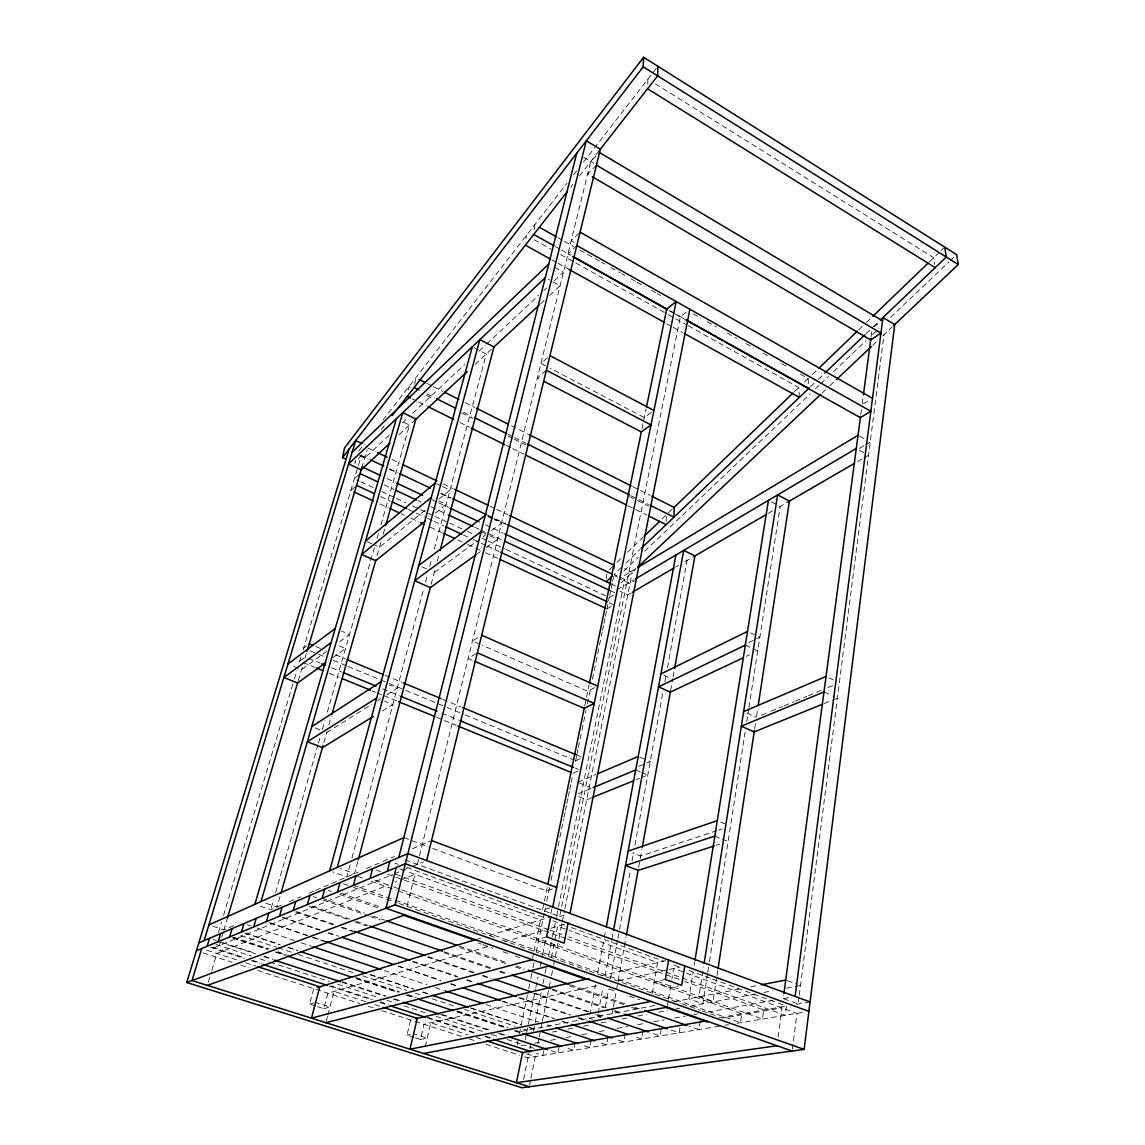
<?xml version="1.0" encoding="UTF-8"?>
<svg xmlns="http://www.w3.org/2000/svg" width="1145" height="1145" viewBox="0 0 1145 1145"><rect width="100%" height="100%" fill="white"/><g stroke="black" fill="none" stroke-linecap="round" stroke-linejoin="round"><path stroke-width="0.75" stroke-dasharray="5 3.75" d="M666.204 521.39L666.318 514.921M647.726 83.957L647.898 79.162M606.578 578.483L606.807 573.674M534.271 229.572L534.787 224.692M526.085 238.675L526.442 235.426M792.34 1049.35L796.949 1013.339L673.618 968.455L671.872 978.946M799.053 996.937L798.151 1004.022L783.28 998.569L783.738 995.034M799.282 995.177L884.012 334.641M712.505 979.061L786.443 1006.054L785.241 1015.271L568.65 936.882M778.156 1037.155L782.035 1007.901L722.423 1018.148M860.797 414.461L861.97 405.602M862.214 403.841L863.144 396.757M871.13 336.573L872.304 327.728M716.727 977.272L712.963 1001.961L698.851 996.909L703.545 966.967M716.999 975.511L717.815 970.216M754.684 728.678L755.671 722.209M756.573 716.255L757.646 709.199M700.21 1020.954L698.879 1029.57L688.746 1026.034M707.538 973.865L702.873 1003.85L688.832 998.841L693.054 972.42M707.81 972.105L709.184 963.274M709.456 961.514L745.094 732.213M746.74 721.636L748.658 709.285M748.93 707.524L780.189 506.448M679.958 1027.752L679.142 1032.833L669.009 1029.341M694.185 965.378L694.743 961.857M661.18 1029.326L660.078 1035.996L651.619 1033.105M667.478 1005.525L668.279 1000.658M668.551 999.041L671.585 980.692M414.69 384.291L415.792 377.807M643.046 1030.829L641.644 1039.045L633.185 1036.168M652.306 993.273L657.531 962.601L569.323 930.513M408.364 389.887L408.922 386.638L412.114 388.241M625.227 1033.921L623.81 1041.993L615.337 1039.145M607.995 1036.898L606.549 1044.855L598.062 1042.022M612.117 1014.055L613.076 1008.802M613.391 1007.042L617.828 982.467M618.143 980.707L626.086 936.825M638.695 867.209L641.944 849.046M670.641 690.535L672.73 678.77M673.045 677.01L674.319 669.997M605.347 1006.841L608.567 989.266M610.485 978.717L617.57 940.059M617.885 938.299L619.173 931.271M619.502 929.511L630.437 869.756M632.054 860.983L633.657 852.195M634.945 845.153L663.256 690.507M664.873 681.719L666.161 674.691M667.449 667.664L687.072 560.463L683.88 558.903M598.234 1013.024L602.785 988.407M605.061 976.084L611.559 940.904M611.888 939.143L613.176 932.116M591.292 1039.774L589.832 1047.618L581.388 1044.812M589.904 1014.656L595.486 984.829M597.79 972.549L604.016 939.215M604.345 937.469L605.662 930.441M575.119 1042.58L573.645 1050.294L565.172 1047.503M355.48 460.218L354.85 463.439L361.462 454.98M559.132 1046.816L557.958 1052.899L551.16 1050.666M543.632 1050.91L542.73 1055.418L535.96 1053.214M529.605 1085.074L530.607 1080.064M530.936 1078.39L535.302 1056.649L524.152 1053.042M537.835 1043.939L538.894 1038.687M539.238 1036.926L542.057 1022.9M542.401 1021.154L551.174 977.315M551.532 975.554L553.278 966.795M553.636 965.035L558.545 940.489M558.903 938.743L564.514 910.69M564.871 908.93L632.269 572.285L624.626 568.65M523.608 1079.449L529.462 1050.466M529.82 1048.72L530.879 1043.467M533.355 1031.201L534.772 1024.202M535.13 1022.456L541.141 992.686M542.916 983.927L544.691 975.168M545.034 973.422L546.108 968.169M548.584 955.903L552.119 938.399M552.477 936.653L556.37 917.388M556.728 915.628L558.145 908.629M558.488 906.883L624.698 579.427L620.132 577.266M551.375 957.535L557.672 926.262L567.662 929.897M404.986 859.78L559.633 916.515L680.33 316.893L687.157 311.44M525.154 1039.803L526.228 1034.55M526.586 1032.804L535.516 989.051M535.874 987.291L538.021 976.785M540.154 966.294L542.301 955.789M542.658 954.043L545.864 938.285M550.874 913.782L551.947 908.529M532.597 958.021L533.627 953.026M533.971 951.366L540.454 920.007L406.318 871.188M547.167 887.518L542.472 910.218L551.003 907.556M584.723 705.821L586.168 698.836M586.526 697.09L589.06 684.867M641.987 428.717L646.109 408.837M517.168 1044.727L517.912 1041.12M519.358 1034.121L528.36 990.425M528.718 988.679L530.507 979.934M530.879 978.188L532.668 969.443M533.04 967.697L534.114 962.458M536.275 951.967L544.19 913.51M544.562 911.763L545.278 908.257M546.723 901.272L549.6 887.289M551.031 880.29L563.641 819.119M563.998 817.373L565.086 812.12M565.444 810.374L566.517 805.135M566.875 803.375L567.963 798.137M568.321 796.39L569.408 791.152M569.766 789.392L570.84 784.153M571.198 782.407L572.285 777.154M575.52 761.425L576.608 756.187M576.966 754.44L578.039 749.188M578.397 747.442L585.968 710.73M587.399 703.746L591.006 686.27M592.452 679.271L602.17 632.069M602.528 630.322L603.615 625.084M603.973 623.338L605.047 618.085M605.404 616.339L606.492 611.101M606.85 609.355L609.369 597.117M609.727 595.371L610.815 590.119M611.172 588.373L612.246 583.134M612.604 581.388L613.691 576.135M425.239 1046.644L430.778 1022.771L467.861 1034.794M415.42 1037.857L420.487 1039.46L424.036 1024.288L597.862 985.401M413.731 1037.313L406.99 1035.166L410.597 1019.937L414.061 1019.136M407.005 906.454L414.934 874.336L395.125 882.237M417.395 864.332L590.748 161.474L599.536 152.543M326.268 1021.125L327.499 1016.416M327.914 1014.842L334.039 991.427L366.314 1001.875M317.48 1006.655L323.806 1008.673L327.871 993.216L487.412 946.743M357.798 861.555L354.606 873.649L340.409 868.568M431.164 584.279L435.458 568.006M437.29 561.093L439.122 554.18M350.098 864.89L346.878 876.97L332.794 871.946M351.944 857.991L423.707 588.759M425.539 581.86L427.386 574.962M429.69 566.331L431.522 559.433M434.284 549.07L486.267 354.063L480.056 350.828M315.891 1006.154L309.565 1004.136L313.716 988.636L317.122 987.605M279.995 896.707L277.061 907.026L264.252 902.646M323.906 742.547L326.94 731.784M328.901 724.914L331.349 716.326M377.106 555.668L381.242 541.084M383.189 534.214L384.663 529.062M271.236 908.014L273.698 899.426M275.659 892.556L317.981 744.751M318.467 743.033L319.956 737.867M322.403 729.279L324.865 720.692M327.327 712.09L374.572 547.095M377.034 538.508L378.508 533.355M380.97 524.753L409.509 425.081L402.224 421.517M218.437 932.374L221.515 922.111M223.576 915.27L293.836 680.803M294.351 679.085L296.913 670.526M299.475 661.967L301.178 656.257M303.067 649.988L357.941 466.874M358.457 465.156L361.534 454.894M208.376 982.024L211.381 971.933M211.882 970.259L216.892 953.456L388.527 884.885M219.239 945.555L220.183 942.421M221.786 937.011L223.318 931.887M223.833 930.184L227.397 918.218M298.272 680.631L302.352 666.948M304.899 658.404L306.788 652.049M361.648 468.148L367.101 449.87M358.829 451.087L364.396 443.916M383.017 419.957L567.018 183.229M573.588 174.77L576.865 170.548M583.449 162.089L657.917 66.281M381.271 429.604L385.679 423.965M570.654 187.193L572.858 184.374M579.456 175.915L599.279 150.553M596.459 165.138L587.657 174.011L590.734 175.815M578.826 233.38L571.212 240.679L575.878 243.312M609.269 569.781L614.049 565.201M617.169 562.195L621.019 558.488M627.446 552.305L642.86 537.477M662.125 518.957L673.002 508.494M794.43 391.69L799.568 386.738M804.62 381.886L808.112 378.523L798.795 373.284M812.42 374.386L817.559 369.449M858.664 329.903L865.076 323.734M866.364 322.489L871.502 317.551M929.311 261.947L939.816 251.843M941.047 250.669L944.725 247.134M621.578 567.204L614.049 574.389L618.615 576.55M625.8 563.168L640.026 549.586M810.617 386.652L817.072 380.483M818.36 379.253L823.541 374.315M866.178 333.581L872.647 327.398M873.492 326.597L879.102 321.23M623.925 570.926L638.166 557.386M644.635 551.232L810.331 393.694M815.512 388.77L819.391 385.078M820.679 383.847L828.45 376.462M833.632 371.538L865.992 340.766M872.461 334.612L878.931 328.458M890.581 317.38L948.833 262.005M950.135 260.774L954.014 257.081M576.822 245.531L567.934 253.975L571.04 255.721M620.933 582.991L635.203 569.523M822.024 393.15L828.522 387.024M829.81 385.793L835.006 380.899M872.633 345.389L877.814 340.48M883.01 335.585L892.084 327.012M389.314 435.057L364.625 458.157L359.945 455.953M402.31 422.906L407.506 418.039M412.701 413.173L464.684 364.554M478.982 351.186L485.48 345.103M486.782 343.886L538.751 295.253M543.961 290.401L546.551 287.967M554.352 280.668L563.44 272.166L551.69 265.654M399.104 434.699L414.676 420.301M475.018 364.468L491.377 349.325M540.454 303.926L544.39 300.291M549.614 295.453L560.091 285.763L548.255 279.265M358.9 474.617L354.363 478.782L359.201 481.043M350.857 490.504L355.379 486.382M547.367 357.841L540.941 363.409L548.77 367.516M546.38 370.236L537.363 377.922L540.512 379.567M425.124 510.255L379.496 547.267L374.859 545.177M438.95 499.034L450.014 490.06L442.614 486.539M435.143 513.218L446.206 504.372L438.75 500.866M303.64 648.084L306.445 645.952M299.718 661.166L305.314 656.987M651.19 412.515L644.306 417.567L550.344 368.332M326.969 651.004L301.55 669.625L290.959 665.317M339.679 641.701L349.554 634.459L341.611 631.11M434.298 572.385L477.222 540.955M482.947 536.762L485.809 534.658M491.534 530.464L501.553 523.136L494.125 519.63M332.823 657.674L345.518 648.542L337.532 645.207M477.508 553.722L480.37 551.661M486.095 547.553L497.56 539.324L487.097 534.429M873.778 326.74L879.618 322.79M326.769 732.471L362.722 709.9M364.224 708.955L371.71 704.261M377.707 700.497L380.698 698.622M386.695 694.858L397.172 688.274L389.157 684.968M477.737 637.708L472.47 641.014L480.585 644.549M863.573 403.841L869.542 400.135M382.358 710.959L392.835 704.547L384.777 701.255M476.062 653.652L468.162 658.489L473.071 660.593M636.105 568.435L619.259 578.54L629.993 583.606L634.616 580.887M616.969 589.818L633.843 579.842M859.451 448.396L864.074 445.677M865.62 444.761L870.229 442.042M613.448 595.071L609.283 597.518L506.033 549.428M630.838 593.081L627.746 594.87L620.046 591.264M675.593 567.118L678.684 565.329M684.853 561.751L693.641 556.656M768.209 513.389L772.846 510.713M779.015 507.12L787.889 501.982M857.748 461.464L862.371 458.773M863.917 457.885L868.554 455.195M606.95 608.854L611.115 606.449M594.885 687.572L587.743 691.222L482.217 645.25M748.758 642.617L759.851 637.264L756.773 635.804M746.397 656.314L749.631 654.783M575.677 760.666L581.345 758.133M573.087 773.233L578.755 770.757M233.752 925.661L223.919 929.883L208.877 924.917M281.298 905.194L270.735 909.731L259.614 905.953M289.499 901.673L300.963 896.721M309.164 893.2L314.088 891.082M315.719 890.381L358.342 872.032M366.543 868.511L381.299 862.156M382.931 861.455L394.41 856.517M412.443 848.746L430.005 841.189M577.71 782.25L595.686 774.592M638.71 766.377L645.308 763.643M646.954 762.956L650.245 761.582L647.24 760.309M761.282 715.324L769.426 711.932M771.043 711.26L782.436 706.508M784.053 705.835L793.814 701.77M795.446 701.098L806.824 696.346M808.456 695.673L821.466 690.249M827.964 687.544L836.093 684.152M578.368 793.714L591.464 788.29M213.829 947.788L392.62 874.494M394.281 873.807L400.879 871.102M402.525 870.429L410.783 867.037M412.443 866.364L423.578 861.799M591.679 797.764L586.727 799.768L577.996 796.247M636.234 779.716L639.54 778.371M641.186 777.698L647.784 775.022L641.73 772.489M824.328 703.488L830.855 700.84M832.487 700.182L837.381 698.192L832.916 696.103M716.956 830.612L640.713 856.031L632.884 852.953M718.645 830.039L722.037 828.908M552.319 888.906L546.48 890.839L428.903 846.985M716.226 845.311L719.618 844.223M477.393 939.1L480.8 938.056M489.316 935.479L550.702 916.902M559.633 916.515L565.558 914.74M504.573 941.734L549.171 928.738M550.888 928.251L566.331 923.743M309.565 1004.136L314.116 1002.848M546.637 936.81L536.375 939.73L553.722 945.927L559.647 944.31M323.806 1008.673L329.96 1006.985L315.634 1002.405M601.068 975.712L666.862 960.44M618.729 980.735L667.406 969.844M669.138 969.457L680.001 967.024M406.99 1035.166L410.311 1034.45M665.331 979.505L654.239 981.895L670.426 987.691L678.427 986.031M420.487 1039.46L427.228 1038.071L413.646 1033.735M654.682 1005.467L519.873 1031.631L516.481 1030.514M673.904 1001.746L740.3 988.865M750.791 986.833L757.775 985.473M552.005 1032.103L559.003 1030.801M567.748 1029.155L574.747 1027.838M583.506 1026.206L590.505 1024.889M600.996 1022.929L609.755 1021.283M622.007 1018.993L629.006 1017.676M637.751 1016.044L646.51 1014.398M658.761 1012.108L667.506 1010.477M676.251 1008.831L679.758 1008.172M690.263 1006.212L755.013 994.089M763.758 992.443L772.517 990.811M786.515 988.178L793.514 986.875M795.26 986.546L800.512 985.559M521.19 1045.571L524.081 1045.056L536.79 1049.206M534.6 1043.167L541.599 1041.921M550.359 1040.347L557.357 1039.087M566.117 1037.513L573.13 1036.268M581.875 1034.694L588.888 1033.434M599.393 1031.545L606.392 1030.3M616.897 1028.41L627.417 1026.521M637.922 1024.646L644.921 1023.387M653.681 1021.812L664.186 1019.923M674.691 1018.048L685.197 1016.159M693.956 1014.584L697.462 1013.955M707.968 1012.08L772.76 1000.458M783.28 998.569L788.347 997.667M719.217 1017.676L786.443 1006.054M796.576 1004.294L808.37 1002.261M719.318 1026.192L527.974 1057.865L521.161 1055.661M724.957 1025.247L728.463 1024.675M736.965 1023.258L805.522 1011.922M206.773 950.178L238.833 960.569M245.574 962.745L255.693 966.037M374.801 1004.637L379.897 1006.283M476.291 1037.527L483.033 1039.717M203.209 952.941L232.12 962.287M240.622 965.02L249.123 967.768M257.611 970.516L359.644 1003.478M368.146 1006.226L373.241 1007.872M381.743 1010.62L461.65 1036.44M469.293 1038.901L476.005 1041.077M486.053 1044.326L519.587 1055.16M215.875 944.468L251.428 956.061M259.886 958.823L268.359 961.585M270.048 962.143L329.331 981.494M337.789 984.256L378.437 997.524M386.91 1000.286L395.368 1003.049M403.841 1005.811L427.557 1013.554M436.016 1016.316L483.448 1031.788M491.906 1034.55L498.69 1036.769M507.149 1039.531L522.392 1044.498M212.369 947.301L244.586 957.793M252.759 960.455L261.547 963.303M331.062 985.917L372.941 999.542M380.24 1001.918L388.728 1004.68M427.715 1017.361L476.892 1033.362M485.38 1036.125L491.434 1038.1M210.508 947.387L244.4 958.422M251.184 960.626L259.657 963.374M329.159 985.974L371.538 999.757M380.011 1002.505L386.795 1004.709M427.471 1017.934L474.932 1033.377M485.108 1036.683L490.189 1038.329M212.913 939.43L216.319 940.546M223.118 942.764L255.392 953.341M263.894 956.118L272.381 958.909M342.04 981.709L386.208 996.179M394.71 998.955L401.509 1001.188M442.285 1014.542L491.548 1030.672M500.05 1033.448L505.145 1035.123M219.869 942.235L255.55 953.914M264.051 956.705L272.539 959.481M342.198 982.281L384.663 996.179M393.164 998.955L399.963 1001.188M440.725 1014.527L490.003 1030.657M498.49 1033.434L505.288 1035.652M233.723 937.254L269.29 948.976M277.748 951.767L286.221 954.558M355.637 977.458L399.648 991.971M408.121 994.762L416.58 997.567M457.227 1010.963L508.008 1027.709M232.449 937.497L268.03 949.234M276.503 952.025L284.976 954.815M356.124 978.274L398.489 992.228M406.947 995.019L415.42 997.81M457.785 1011.779L505.217 1027.423M515.379 1030.772L520.46 1032.447M233.007 938.041L266.899 949.205M275.373 951.996L285.534 955.359M356.725 978.818L397.387 992.214M405.874 995.005L414.347 997.796M456.712 1011.765L504.158 1027.394M514.334 1030.758L521.104 1032.99M245.56 933.189L279.366 944.41M287.81 947.216L297.958 950.579M370.622 974.696L412.873 988.722M423.02 992.085L429.776 994.332M470.337 1007.8L521.032 1024.632M529.491 1027.437L536.246 1029.67M244.83 933.118L280.353 944.897M288.798 947.716L297.256 950.522M369.978 974.653L413.96 989.251M422.405 992.057L429.175 994.289M471.454 1008.33L520.503 1024.603M528.961 1027.409L537.406 1030.214M240.851 935.494L276.432 947.259M278.12 947.831L291.674 952.311M298.444 954.544L354.349 973.05M362.808 975.855L406.847 990.425M415.32 993.23L422.104 995.463M432.266 998.826L455.968 1006.684M464.441 1009.475L515.264 1026.292M523.723 1029.097L527.115 1030.214M247.291 924.774L250.669 925.904M257.095 928.022L294.422 940.503M301.207 942.764L311.683 946.3M384.334 970.559L426.913 984.829M435.214 987.577L443.859 990.497M486.11 1004.58L538.694 1022.17M547.181 1025.004L550.616 1026.178M269.791 922.741L307.06 935.293M313.83 937.583L325.695 941.576M398.532 966.108L440.868 980.378M451.044 983.798L457.814 986.074M501.853 1000.916L554.366 1018.606M562.825 1021.454L567.906 1023.172M269.705 922.956L310.295 936.624M311.984 937.197L325.523 941.762M398.245 966.251L440.539 980.492M450.686 983.913L457.456 986.188M503.113 1001.574L553.865 1018.664M562.324 1021.512L567.39 1023.215M282.386 917.56L319.541 930.169M327.985 933.032L336.43 935.894M412.429 961.7L458.029 977.172M466.473 980.034L473.228 982.324M518.828 997.81L569.494 1015M577.939 1017.862L586.383 1020.725M589.246 1018.163L592.552 1019.293M282.958 917.259L320.185 929.897M328.644 932.774L338.791 936.224M413.231 961.499L457.227 976.427M467.375 979.877L474.144 982.181M519.83 997.681L570.582 1014.914M579.041 1017.79L587.5 1020.667M296.612 911.592L333.81 924.316M342.269 927.207L352.402 930.685M428.473 956.719L474.116 972.348M482.575 975.239L491.019 978.131M534.973 993.173L589.074 1011.693M597.533 1014.584L602.599 1016.316M295.553 911.964L332.665 924.659M341.095 927.536L352.903 931.586M427.128 956.977L474.359 973.135M482.789 976.012L491.234 978.903M533.398 993.33L587.385 1011.794M595.815 1014.685L602.556 1016.989M597.575 1016.545L600.896 1017.676M309.222 906.153L347.98 919.535M354.721 921.854L366.514 925.919M444.045 952.669L491.234 968.942M499.664 971.847L506.405 974.166M551.904 989.867L604.159 1007.886M614.264 1011.378L619.331 1013.125M312.485 906.268L349.669 919.106M356.424 921.439L368.246 925.518M444.289 951.767L491.591 968.097M500.036 971.017L506.806 973.35M552.42 989.094L606.492 1007.757M614.937 1010.677L623.381 1013.583M322.16 898.381L364.396 913.095M372.841 916.029L384.663 920.151M458.988 946.042L507.979 963.102M516.424 966.037L524.882 968.985M570.482 984.857L626.229 1004.279M634.688 1007.214L641.443 1009.575M313.301 896.621L316.664 897.794M323.405 900.142L368.876 915.957M370.565 916.544L380.67 920.065M459.846 947.602L507.006 964.004M515.436 966.938L523.852 969.872M569.337 985.688L624.912 1005.024M631.654 1007.371L640.084 1010.291M340.838 893.186L381.213 907.37M328.042 890.338L331.406 891.511M339.822 894.474L378.566 908.071M477.923 942.936L481.286 944.124M482.975 944.711L493.08 948.26M503.185 951.796L508.237 953.57M514.964 955.946L521.705 958.308M609.283 989.037L614.335 990.811M629.492 996.136L639.583 999.671M343.371 883.797L351.787 886.788M353.476 887.375L397.258 902.89M398.947 903.491L494.941 937.483M501.682 939.873L518.528 945.842M520.202 946.443L538.737 952.998M540.411 953.599L547.153 955.989M548.841 956.576L558.946 960.154M560.635 960.755L567.362 963.145M569.051 963.732L587.571 970.302M589.26 970.903L680.202 1003.106M681.89 1003.707L700.411 1010.262M702.1 1010.863L708.841 1013.253M710.515 1013.84L717.257 1016.23M353.419 885.371L393.808 899.698M395.497 900.299L740.486 1022.685L741.774 1013.769L397.887 890.796M357.626 876.397L364.339 878.802M371.037 881.192L396.213 890.195M375.059 880.262L391.819 886.273M393.494 886.874L762.456 1019.05L763.701 1009.976L684.796 981.48M375.903 869.914L380.942 871.746M387.654 874.165L402.768 879.618M404.443 880.233L565.601 938.442M567.29 939.043L683.121 980.879M395.712 874.293L402.439 876.726M404.113 877.328L548.498 929.583M550.187 930.198L561.937 934.449M394.896 863.158L398.26 864.389M406.661 867.452L546.136 918.347M552.863 920.809L564.628 925.103M571.355 927.55L663.771 961.285M673.861 964.963L680.574 967.41M688.975 970.473L710.83 978.445M399.605 868.754L404.629 870.586M403.813 837.625L427.242 846.37M787.374 980.664L797.235 984.342M315.118 727.891L320.113 729.852M579.356 782.922L589.289 786.973M714.823 836.079L720.735 838.484M722.209 839.085L728.106 841.503M308.606 658.346L320.128 663.084M331.649 667.836L341.525 671.9M382.673 688.832L399.133 695.602M441.927 713.22L458.386 720.005M575.234 768.109L578.526 769.454M303.01 662.526L314.531 667.249M329.359 673.317L339.235 677.368M372.182 690.864L375.474 692.224M377.12 692.897L382.058 694.915M383.704 695.602L398.532 701.67M436.402 717.199L456.168 725.3M720.591 821.995L727.204 824.729M315.834 646.567L322.432 649.301M335.614 654.783L345.489 658.89M385.035 675.321L401.509 682.177M442.7 699.294L460.834 706.823M576.164 754.77L581.102 756.816M310.223 650.818L316.822 653.537M318.467 654.224L325.065 656.958M333.309 660.364L346.506 665.817M348.152 666.505L387.726 682.878M389.372 683.565L404.214 689.705M405.86 690.392L445.434 706.766M447.08 707.453L463.568 714.265M465.214 714.952L574.031 759.994M635.675 769.97L640.227 771.859M639.711 757.117L645.737 759.665M367.13 541.699L373.313 544.49M663.857 675.278L671.213 678.599M421.933 566.832L426.57 568.908M746.812 713.034L756.401 717.357M380.025 503.986L388.141 507.736M401.108 513.719L404.342 515.221M410.826 518.213L418.927 521.963M430.277 527.201L441.626 532.454M457.828 539.939L465.943 543.689M467.561 544.433L483.762 551.919M485.38 552.677L498.347 558.674M380.798 496.615L390.517 501.124M408.321 509.396L414.791 512.402M416.408 513.146L426.126 517.654M427.743 518.413L432.595 520.66M434.213 521.419L443.931 525.927M463.353 534.944L471.454 538.708M473.071 539.452L479.54 542.458M481.158 543.217L486.024 545.464M487.641 546.222L498.962 551.475M609.04 602.585L613.906 604.832M360.818 481.787L373.728 487.799M381.8 491.563L394.696 497.574M396.313 498.333L405.988 502.841M412.443 505.847L418.898 508.852M420.516 509.597L433.425 515.608M435.043 516.366L447.938 522.378M449.556 523.122L465.686 530.636M467.303 531.394L472.141 533.642M481.83 538.15L486.668 540.411M488.285 541.156L504.415 548.67M384.205 484.879L393.866 489.402M418.039 500.708L421.26 502.211M430.921 506.734L447.037 514.277M474.431 527.101L479.268 529.362M480.871 530.106L501.825 539.91M611.387 591.178L614.607 592.695M481.129 531.638L485.609 533.727M823.971 691.923L831.413 695.416M745.309 645.136L751.521 648.056M753.066 648.786L757.732 650.975M387.11 478.596L395.168 482.389M432.252 499.821L437.089 502.097M438.707 502.841L448.382 507.392M485.48 524.825L503.213 533.169M612.489 584.522L615.523 585.954M361.147 455.381L369.177 459.188M390.087 469.078L398.131 472.885M441.541 493.423L451.187 497.989M488.185 515.479L505.861 523.852M359.959 455.309L368.032 459.116M389.014 469.049L397.086 472.856M440.653 493.466L450.343 498.046M487.455 515.593L492.307 517.883M493.91 518.656L506.834 524.753M614.436 575.649L617.456 577.08M488.185 516.824L492.636 518.928M828.98 677.897L833.431 680.001M436.689 483.734L441.126 485.838M750.59 632.87L755.228 635.06M367.831 448.024L375.875 451.846M391.962 459.503L400.006 463.339M443.458 484.02L453.119 488.614M490.132 506.219L494.955 508.523M496.572 509.282L507.836 514.649M412.043 398.746L416.837 401.122M418.426 401.909L426.427 405.874M459.989 422.491L469.579 427.242M506.333 445.462L511.128 447.838M512.731 448.625L523.909 454.164M627.789 505.632L634.187 508.795M635.776 509.582L646.968 515.135M426.899 393.894L434.871 397.873M463.568 412.186L471.54 416.165M508.194 434.442L512.974 436.832M514.577 437.633L525.727 443.201M630.938 495.67L637.321 498.862M638.91 499.649L648.485 504.43M426.498 395.411L432.896 398.589M461.678 412.93L472.871 418.512M508.036 436.045L512.831 438.435M514.434 439.222L525.627 444.804M629.55 496.586L648.728 506.147M426.956 383.403L431.737 385.808M433.325 386.609L442.9 391.404M465.214 402.611L474.789 407.405M511.457 425.811L527.416 433.812M632.655 486.611L650.203 495.413M473.83 347.608L478.495 350.026M771.372 501.868L777.255 504.916M859.351 450.142L865.477 453.506M551.818 259.886L556.499 262.477M558.044 263.336L568.95 269.39M667.034 323.878L671.714 326.468M673.26 327.341L682.606 332.522M859.566 436.13L867.18 440.353M555.497 246.619L560.163 249.238M561.708 250.097L571.04 255.321M670.483 310.996L684.467 318.825M669.038 310.567L674.262 313.501M675.264 314.059L684.595 319.283M534.228 239.777L551.346 249.324M560.678 254.548L666.505 313.63M668.065 314.503L674.29 317.981M675.851 318.854L686.742 324.937M688.288 325.795L798.781 387.497L799.382 397.387M558.087 237.802L562.739 240.421M564.299 241.294L573.616 246.547M579.828 250.039L600.009 261.403M601.569 262.277L604.674 264.023M610.886 267.515L620.204 272.768M621.764 273.641L624.869 275.387M631.081 278.879L635.733 281.513M637.293 282.386L645.05 286.751M651.262 290.243L655.928 292.862M657.473 293.735L660.579 295.496M693.197 313.844L700.955 318.21M707.166 321.716L716.484 326.955M727.361 333.08L736.679 338.319M745.996 343.557L753.768 347.937M763.085 353.175L767.737 355.794M781.72 363.666L787.932 367.159M583.75 157.337L593.826 163.291M655.47 83.886L933.69 257.74L934.692 264.352M808.112 378.523L808.556 385.121"/><path stroke-width="1.5" d="M657.917 66.281L657.631 75.856L599.279 150.553M345.618 459.088L342.541 457.642L643.218 66.811L643.604 57.25L956.605 254.619L958.25 264.552L893.386 325.781M613.892 568.407L614.049 565.201L509.439 515.422M349.153 449.04L186.749 982.51L521.92 1087.75L804.134 1049.421L894.717 324.536L882.967 317.537L795.102 996.451M783.939 993.516L860.568 416.222M863.387 394.982L870.901 338.347M718.072 968.455L754.426 730.367M758.19 705.678L789.42 501.095L777.612 494.926L704.103 963.446M695.029 960.097L768.438 500.351M684.782 965.951L681.633 985.373L665.331 979.505L668.594 960.025M626.401 935.064L638.137 870.114M642.273 847.3L670.512 691.065M674.634 668.236L694.943 555.897L683.722 550.387L613.505 930.355M606.32 926.935L675.894 555.01M568.049 923.242L564.113 943.094L546.637 936.81L550.702 916.902M569.995 913.409L689.891 309.264M342.541 457.642L344.488 447.996L643.604 57.25M552.706 907.026L676.165 301.521L666.691 309.25L646.467 407.09M547.882 884.026L584.365 707.567M589.417 683.107L641.415 431.55M426.67 860.539L600.352 149.179L586.283 140.806L395.082 904.851L186.749 982.51M396.256 867.538L385.965 908.243L792.111 1051.053M398.789 857.505L576.751 153.215M387.325 871.245L389.858 861.326M370.021 878.458L372.554 868.712M358.256 859.823L430.434 586.999M440.038 550.731L493.939 346.964L479.855 339.621L337.26 867.438M353.419 885.371L355.952 875.796M337.474 892.012L339.993 882.609M322.16 898.381L324.665 889.15M329.66 870.83L472.284 346.806M307.418 904.521L309.923 895.447M293.234 910.432L295.739 901.501M279.58 916.115L282.056 907.341M280.969 893.272L323.033 745.524M331.835 714.609L375.861 559.977M385.636 525.627L415.964 419.099L402.768 412.629L261.046 901.544M266.413 921.596L268.875 912.98M253.703 926.892L256.165 918.404M254.848 904.335L396.385 418.669M241.452 931.987L243.899 923.643M229.615 936.925L232.049 928.695M218.18 941.691L220.599 933.59M227.397 918.218L297.757 682.334M306.932 651.562L362.006 466.96M207.116 946.285L209.521 938.313M201.72 948.532L192.016 980.549L529.262 1086.748M204.125 940.632L355.694 440.539L361.906 443.501M392.291 415.52L567.347 191.43M644.134 536.246L659.549 521.419M673.689 507.836L793.141 392.921M818.832 368.218L857.376 331.148M872.791 316.321L928.022 263.193M352.145 452.261L548.741 264.023M606.421 581.674L612.418 575.949M641.314 548.355L809.315 387.883M824.829 373.07L864.89 334.812M880.405 319.999L946.314 257.052L944.725 247.134M545.306 277.648L348.61 463.925L361.147 469.822L389.944 443.172M637.794 567.076L820.736 394.381M836.294 379.682L871.331 346.606M414.805 420.172L467.16 371.739M493.338 347.522L539.152 305.142M365.584 541.012L435.2 483.018M431.307 497.359L361.677 554.466L375.675 560.707L425.453 520.946M287.939 664.071L335.256 628.419M418.855 565.43L485.222 515.422M331.148 642.531L283.874 677.482L297.557 683.007L325.767 662.74M481.129 531.638L414.719 580.744L430.262 587.671L476.077 554.753M311.798 726.574L381.142 681.647M376.705 697.963L307.404 741.731L322.461 747.599L373.37 716.455M637.636 567.519L858.034 435.286M635.375 578.941L856.288 448.454M632.369 592.194L674.047 568.006M694.113 556.37L766.663 514.291M788.275 501.753L854.657 463.253M660.908 673.961L747.513 631.396M745.309 645.136L658.532 686.871L670.34 692.138L743.162 657.831M208.877 924.917L403.813 837.625M198.801 942.893L407.906 853.612L810.073 1001.961M597.332 773.891L638.209 756.487M743.606 711.589L826.017 676.495M196.41 950.751L405.373 863.731L808.9 1011.35M593.096 787.603L635.675 769.97M823.971 691.923L741.33 726.188L754.183 731.913L822.697 704.146M593.325 797.092L632.927 781.047M207.359 985.387L404.915 914.912M628.176 851.107L717.3 820.621M714.823 836.079L625.528 865.491L638.123 870.4L714.523 845.869M317.122 987.605L475.676 939.616M532.253 959.682L311.454 1018.163L319.784 986.804L257.382 966.58M325.853 1022.7L549.714 965.822M415.792 1018.735L588.945 978.531M650.918 1001.417L409.996 1049.192L417.267 1018.392L383.303 1007.385M761.268 984.8L785.728 980.048M423.65 1053.5L667.206 1007.142M706.651 1020.868L522.564 1052.527L516.409 1082.698L777.011 1045.743M486.41 1040.805L523.494 1052.827M263.049 964.476L327.456 985.416M390.173 1005.811L425.783 1017.39M493.581 1039.431L530.865 1051.554M274.242 960.04L340.494 981.723M403.355 1002.29L439.036 1013.969M508.681 1036.769L547.754 1049.564M287.238 955.918L351.63 977.129M417.725 998.912L453.32 1010.649M522.807 1033.549L561.78 1046.387M300.648 951.638L366.6 973.522M432.552 995.42L468.076 1007.199M540.798 1031.344L577.996 1043.696M313.086 946.743L380.942 969.429M445.391 990.969L482.718 1003.449M555.654 1027.838L594.67 1040.877M325.695 941.576L393.451 964.391M462.895 987.791L500.165 1000.344M571.298 1024.303L611.945 1038M342.183 937.369L409.853 960.354M477.522 983.326L516.438 996.536M589.188 1021.24L628.104 1034.45M354.091 931.257L425.096 955.56M494.411 979.29L531.595 992.014M607.666 1018.048L648.242 1031.946M369.935 926.105L442.6 951.18M511.872 975.096L550.731 988.507M625.07 1014.169L667.32 1028.754M386.352 920.737L457.299 945.441M528.26 970.159L568.793 984.271M644.821 1010.749L687.057 1025.448M403.083 915.055L475.404 940.474M547.739 965.893L586.426 979.49M665.488 1007.271L707.538 1022.056M395.082 904.851L804.134 1049.421M431.55 840.53L556.699 887.461M321.774 663.771L325.065 665.116M343.171 672.573L376.09 686.127M400.779 696.289L436.989 711.188M460.032 720.677L573.588 767.422M316.177 667.921L322.776 670.626M342.527 678.727L370.522 690.192M398.532 701.67L434.756 716.527M457.814 725.973L571.441 772.546M309.25 643.819L312.542 645.193M347.135 659.577L383.389 674.634M403.154 682.864L441.054 698.607M462.48 707.51L576.164 754.77M474.703 661.295L584.193 708.383L594.226 703.431L477.379 652.85M481.673 635.232L597.747 686.113M354.091 492.006L373.542 500.995M389.758 508.48L399.476 512.974M420.558 522.707L423.793 524.21M443.244 533.198L454.594 538.436M499.979 559.418L605.333 608.109M356.524 485.337L374.329 493.609M392.134 501.882L406.704 508.638M445.548 526.671L461.736 534.2M500.58 552.233L607.422 601.826M360.031 473.572L377.75 481.859M395.483 490.16L416.422 499.95M448.654 515.035L472.813 526.342M505.045 541.428L609.784 590.434M362.922 467.217L380.655 475.561M396.785 483.147L422.577 495.27M449.999 508.151L479.025 521.791M504.831 533.928L610.972 583.821M370.794 459.947L383.661 466.029M399.734 473.644L430.291 488.099M452.805 498.748L486.568 514.72M507.478 524.61L612.002 574.046M377.478 452.618L387.139 457.213M403.226 464.87L437.018 480.957M454.722 489.373L488.514 505.46M407.248 396.37L410.44 397.945M428.015 406.661L453.592 419.328M471.167 428.044L504.73 444.661M525.512 454.951L626.186 504.845M648.571 515.923L666.147 524.625M414.147 387.54L418.927 389.915M436.46 398.66L455.595 408.207M474.717 417.753L506.605 433.654M527.33 443.988L629.349 494.883M650.074 505.217L673.99 517.139L674.119 507.421L651.791 496.214M418.97 379.41L425.353 382.602M444.489 392.205L458.844 399.405M476.377 408.207L508.28 424.208M529.004 434.613L631.067 485.809M543.66 381.199L641.329 431.908L651.004 424.924L546.38 370.236M549.943 355.623L653.952 410.483M525.355 245.187L550.273 259.013M568.95 269.39L663.928 322.146M684.166 333.395L799.382 397.387M533.742 234.439L553.937 245.746M574.146 257.067L667.363 309.25M686.012 319.698L808.771 388.413M572.6 256.594L667.492 309.708M686.156 320.156L860.367 417.667L870.844 411.255L576.822 245.531M539.452 227.311L556.527 236.929M580.086 232.163L872.519 398.288M592.266 176.716L870.687 339.95L880.963 333.095L596.459 165.138M599.536 152.543L882.552 320.815M647.555 88.766L935.193 267.658M643.218 66.811L958.25 264.552"/></g></svg>
